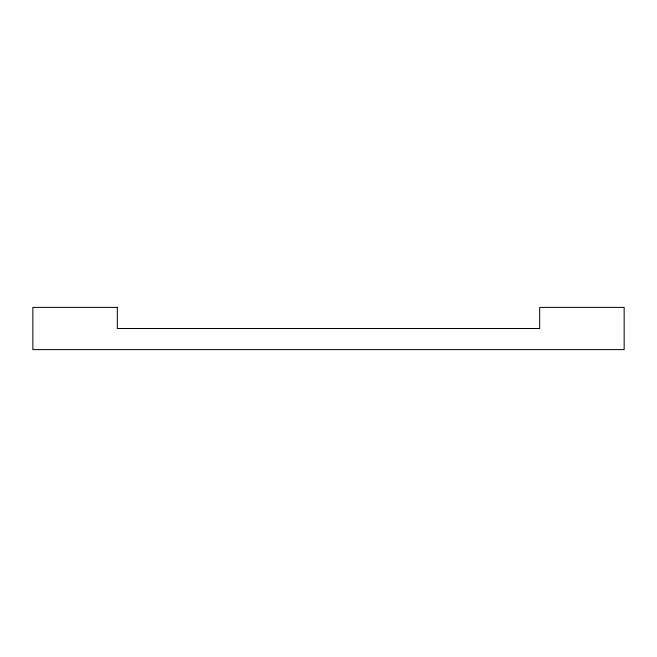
<?xml version="1.0" encoding="UTF-8"?>
<svg xmlns="http://www.w3.org/2000/svg" width="657" height="657" viewBox="0 0 657 657"><rect width="100%" height="100%" fill="white"/><g stroke="black" fill="none" stroke-linecap="round" stroke-linejoin="round"><path stroke-width="0.99" d="M117.324 307.386L32.85 307.386L32.85 349.614L624.15 349.614L624.15 307.386L539.676 307.386L539.676 328.5L117.324 328.5L117.324 307.386"/></g></svg>
